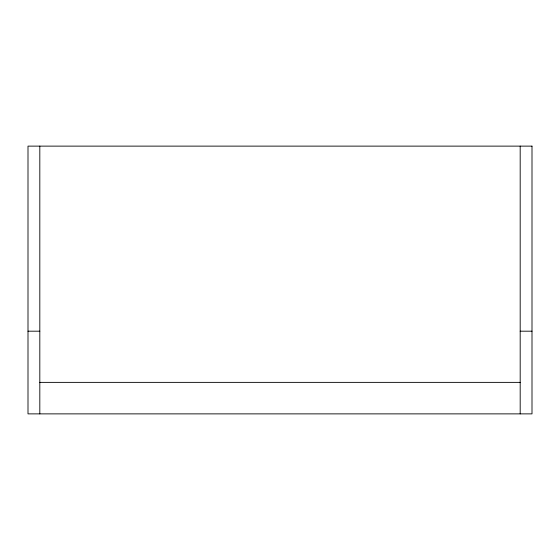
<?xml version="1.0" encoding="UTF-8"?>
<svg xmlns="http://www.w3.org/2000/svg" width="560" height="560" viewBox="0 0 560 560"><rect width="100%" height="100%" fill="white"/><g stroke="black" fill="none" stroke-linecap="round" stroke-linejoin="round"><path stroke-width="0.84" d="M28 331.184L39.809 331.184M520.191 331.184L532 331.184M39.816 382.375L520.191 382.375M520.191 146.125L520.184 413.875M39.816 146.125L39.816 413.875M532 146.125L28 146.125L28 413.875L532 413.875L532 146.125"/></g></svg>
